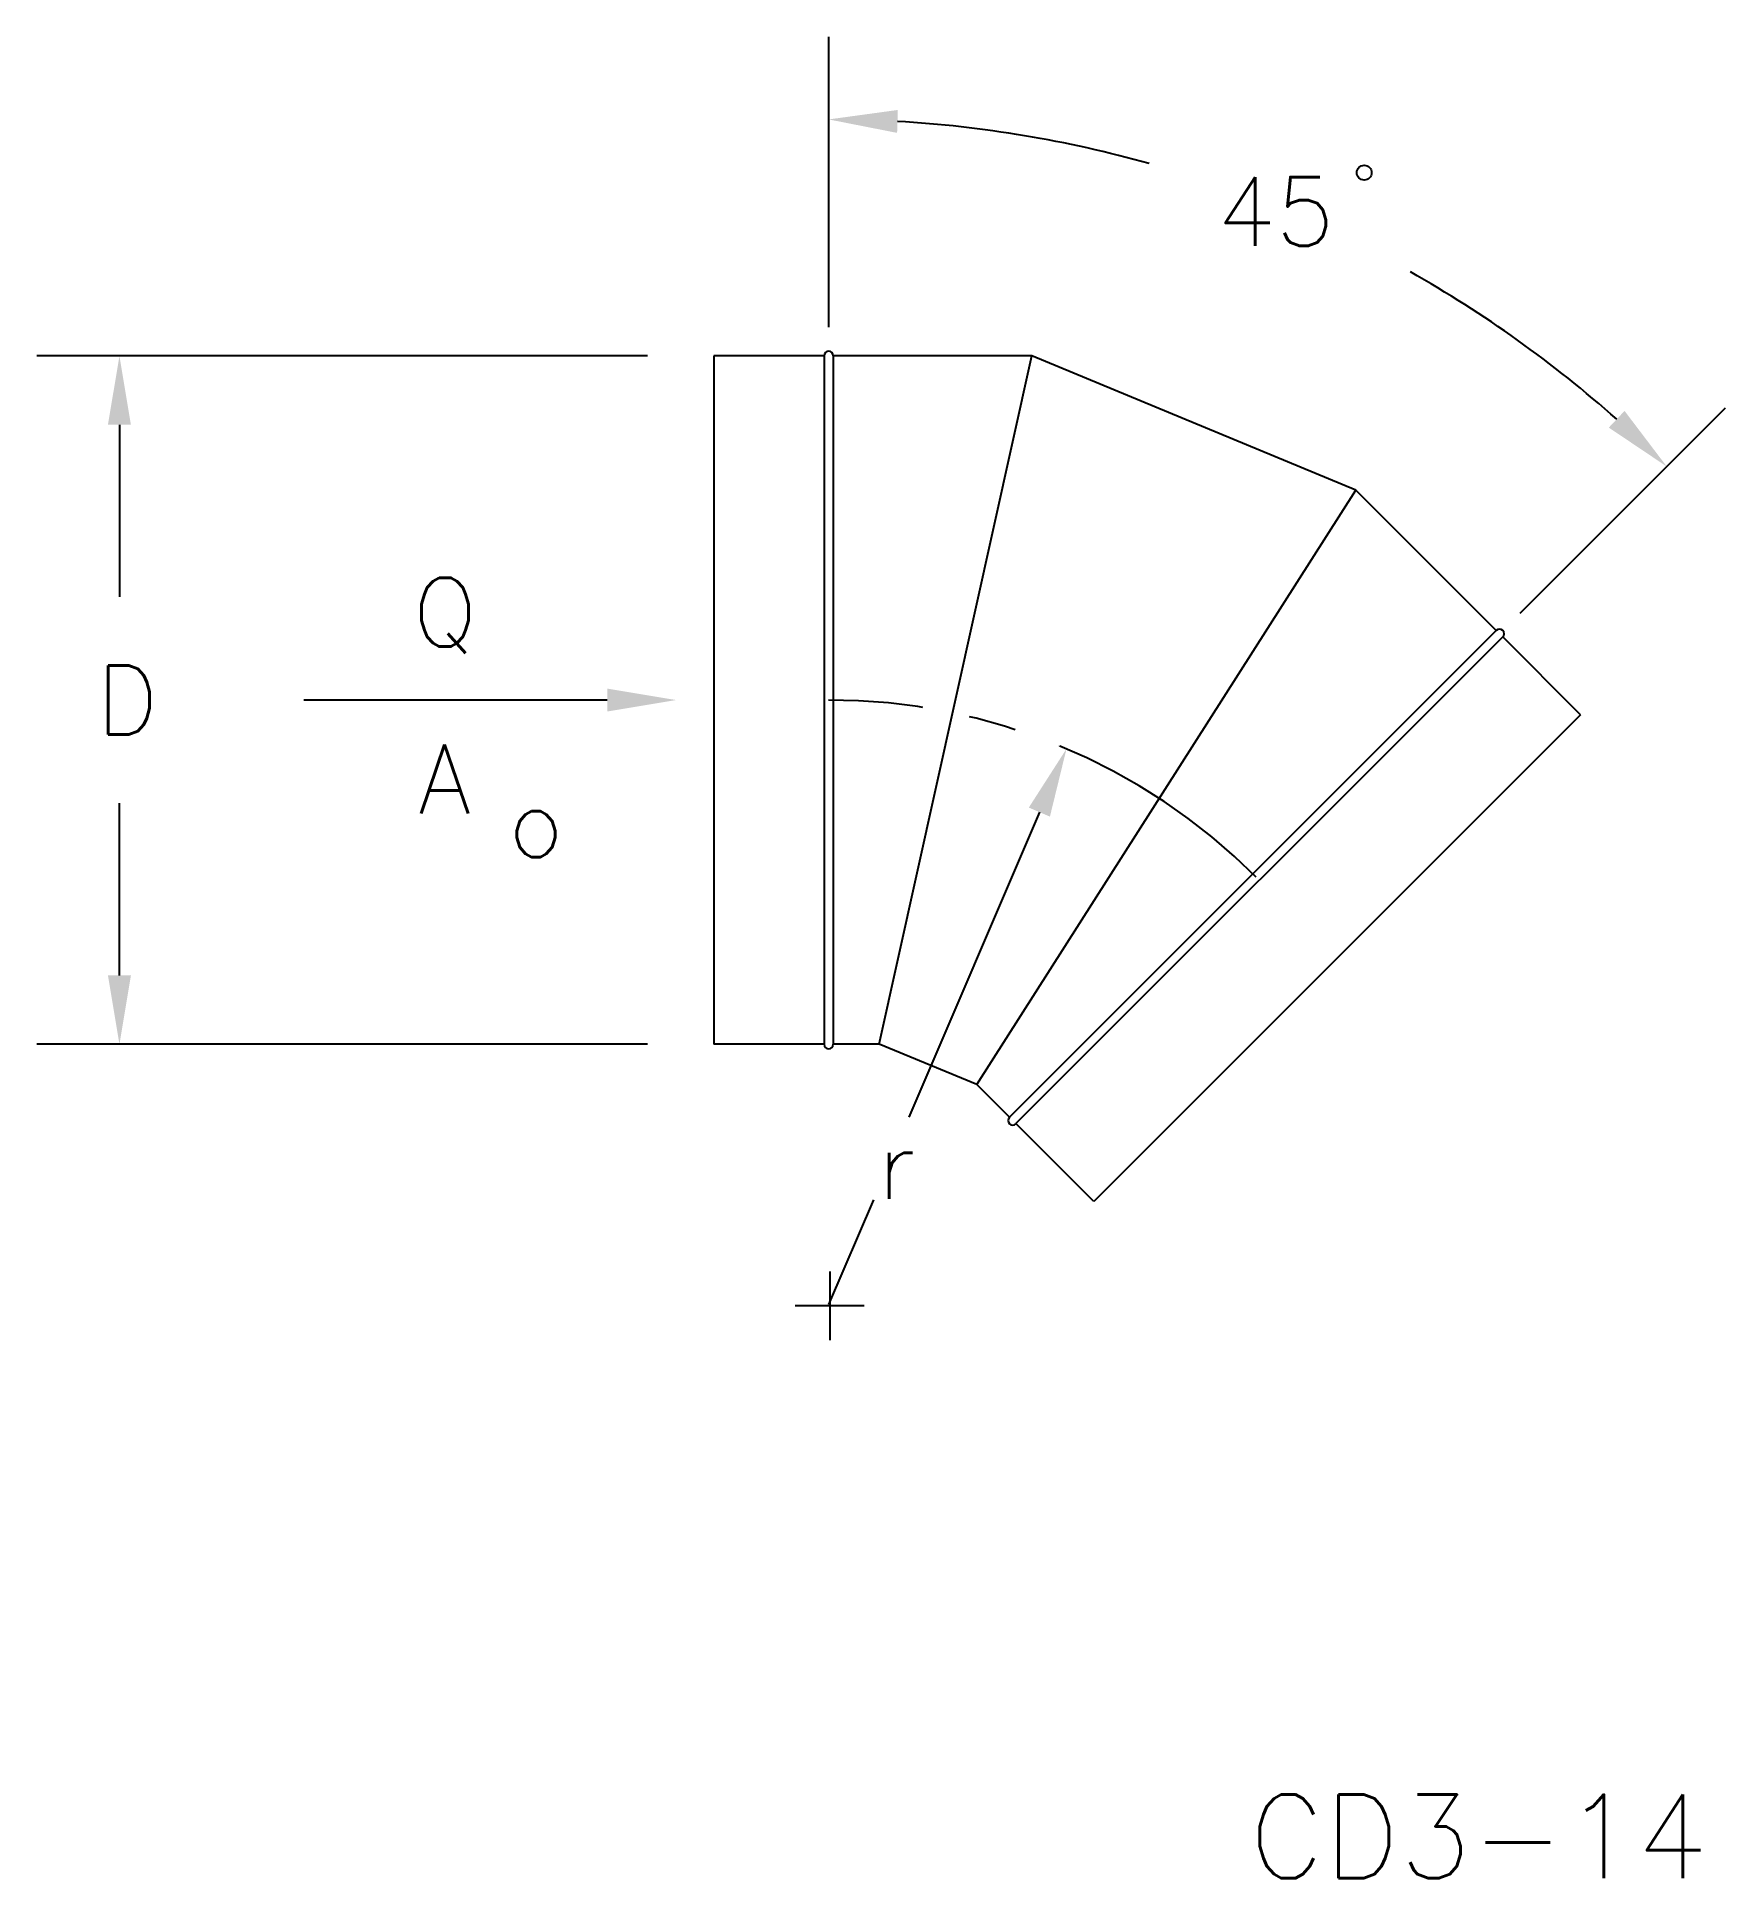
# Model space of a CAD drawing. Extents: x 3.62 to 8.06, y 2.12 to 6.97.
import ezdxf
from ezdxf.enums import TextEntityAlignment as Align

# ---------------------------------------------------------------- set-up
doc = ezdxf.new("R2010")
doc.units = 0
doc.header["$LTSCALE"] = 0.5
doc.header["$MEASUREMENT"] = 0
doc.linetypes.add('CENTER', pattern=[2, 1.25, -0.25, 0.25, -0.25])
doc.layers.get('0').update_dxf_attribs({"linetype": 'CONTINUOUS'})
doc.layers.add('NUMBER', color=7, linetype='CONTINUOUS')
doc.styles.add('ROMANS', font='romans')

msp = doc.modelspace()

# ---------------------------------------------------------------- linework, layer by layer
for p, q in [((5.7049, 6.9703), (5.7049, 6.2061)), ((5.2283, 6.1307), (3.6218, 6.1307)), ((5.403, 6.1307), (5.403, 4.3194)), ((5.6928, 6.1307), (5.403, 6.1307)), ((5.6928, 6.1307), (5.6928, 4.3194)), ((6.2396, 6.1307), (5.7169, 6.1307)), ((5.7169, 6.1307), (5.7169, 4.3194)), ((5.838, 4.3194), (6.2396, 6.1307)), ((7.0916, 5.7777), (6.2396, 6.1307)), ((8.0634, 5.9933), (7.5231, 5.453)), ((3.8391, 5.9496), (3.8391, 5.4967)), ((6.0948, 4.2131), (7.0916, 5.7777)), ((7.4612, 5.4082), (7.0916, 5.7777)), ((7.4612, 5.4082), (6.1804, 4.1274)), ((7.4783, 5.3911), (6.1975, 4.1104)), ((7.6832, 5.1862), (7.4783, 5.3911)), ((4.4111, 5.2251), (4.3244, 5.2251)), ((5.1224, 5.2251), (4.4111, 5.2251)), ((7.6832, 5.1862), (6.4024, 3.9054)), ((3.8391, 4.5006), (3.8391, 4.9534)), ((6.2593, 4.9303), (5.9156, 4.1271)), ((5.2283, 4.3194), (3.6218, 4.3194)), ((5.6928, 4.3194), (5.403, 4.3194)), ((5.838, 4.3194), (5.7169, 4.3194)), ((6.0948, 4.2131), (5.838, 4.3194)), ((6.1804, 4.1274), (6.0948, 4.2131)), ((6.4024, 3.9054), (6.1975, 4.1104)), ((5.8228, 3.9103), (5.7049, 3.6348)), ((5.7076, 3.7215), (5.7076, 3.5404)), ((5.7982, 3.631), (5.6171, 3.631))]:
    msp.add_line(p, q)
msp.add_circle((7.1138, 6.6128), 0.0195)
for centre, radius, start, end in [((5.7049, 3.6348), 3.1181, 74.3038, 86.6713), ((5.7049, 3.6348), 3.1181, 48.3287, 60.6065), ((5.7049, 6.1307), 0.0121, 0, 180), ((7.4697, 5.3997), 0.0121, 315, 135), ((5.7049, 4.3194), 0.0121, 180, 0), ((6.189, 4.1189), 0.0121, 135, 315)]:
    msp.add_arc(centre, radius, start, end)
at = {"linetype": 'CENTER'}
msp.add_arc((5.7049, 3.6348), 1.5903, 45, 90, dxfattribs=at)
for points in [[(5.885, 6.7175), (5.8868, 6.7778), (5.7049, 6.7529)], [(3.8693, 5.9496), (3.8089, 5.9496), (3.8391, 6.1307)], [(7.7573, 5.942), (7.7987, 5.9859), (7.9097, 5.8396)], [(5.1224, 5.2552), (5.1224, 5.1949), (5.3035, 5.2251)], [(6.2315, 4.9422), (6.287, 4.9184), (6.3306, 5.0968)], [(3.8693, 4.5006), (3.8089, 4.5006), (3.8391, 4.3194)]]:
    msp.add_solid(points)

# ---------------------------------------------------------------- texts
at = {"style": 'ROMANS'}
for s, height, p in [('45', 0.18113, (6.7258, 6.4201)), ('Q', 0.1811, (4.6102, 5.3657)), ('D', 0.1811, (3.7788, 5.1345)), ('A', 0.1811, (4.6247, 4.9268)), ('o', 0.1811, (4.8611, 4.8118))]:
    msp.add_text(s, height=height, dxfattribs=at).set_placement(p)
msp.add_text('r', height=0.1811, dxfattribs=at).set_placement((5.8832, 4.0033), align=Align.MIDDLE)
at = {"layer": 'NUMBER', "style": 'ROMANS'}
msp.add_text('CD3-14', height=0.22, dxfattribs=at).set_placement((6.8108, 2.125))

doc.saveas('drawing.dxf')
